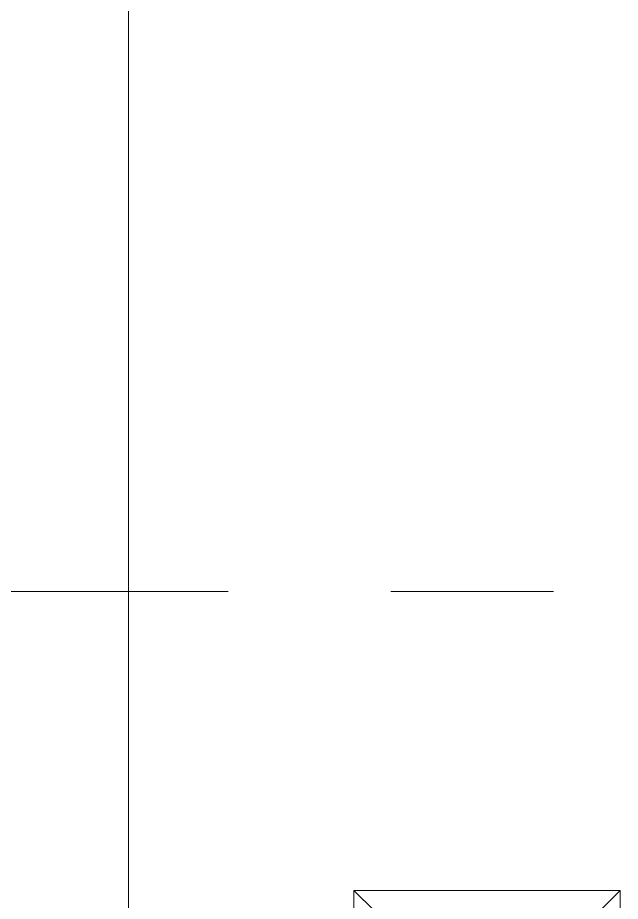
# Model space of a CAD drawing. Header units: millimetres. Extents: x -220592 to 404889, y -217665 to 38245.
# Drawn here: x -979.09 to -973.21, y -1305.31 to -1296.68 of the extents above; entities that cross this region are included whole.
import ezdxf

# ---------------------------------------------------------------- set-up
doc = ezdxf.new("R2010")
doc.units = ezdxf.units.MM
doc.linetypes.add('XKITLINE00', pattern=[0])
doc.layers.add('000 - 0_HIDE_OBJ_FRAMING_DEF_SUB_1', color=7, linetype='Continuous')
doc.layers.add('S-GRID', color=7, linetype='Continuous', lineweight=0)

# ---------------------------------------------------------------- blocks, each defined once
blk = doc.blocks.new('*A13471')
at = {"layer": '000 - 0_HIDE_OBJ_FRAMING_DEF_SUB_1', "color": 7, "linetype": 'XKITLINE00', "lineweight": 0}
blk.add_line((-166.903352, 103.570892), (-166.903352, 122.690788), dxfattribs=at)
blk = doc.blocks.new('*A13473')
at = {"layer": '000 - 0_HIDE_OBJ_FRAMING_DEF_SUB_1', "color": 7, "linetype": 'XKITLINE00', "lineweight": 0}
blk.add_line((-166.903362, 103.570891), (-166.90336, 122.690788), dxfattribs=at)
blk = doc.blocks.new('*A13529')
at = {"layer": 'S-GRID', "color": 7, "linetype": 'XKITLINE00', "lineweight": 0}
for p, q in [((-173.867349, 106.790805), (-165.929849, 106.790805)), ((-164.342349, 106.790805), (-162.754849, 106.790805))]:
    blk.add_line(p, q, dxfattribs=at)
blk = doc.blocks.new('*A14297')
at = {"layer": '000 - 0_HIDE_OBJ_FRAMING_DEF_SUB_1', "color": 7, "linetype": 'XKITLINE00', "lineweight": 0}
for p, q in [((-164.503449, 103.670869), (-164.703449, 103.870869)), ((-164.703449, 102.270869), (-164.703449, 103.870869)), ((-164.703449, 103.870869), (-162.103449, 103.870869)), ((-162.303449, 103.670869), (-162.103449, 103.870869)), ((-162.103449, 103.870869), (-162.103449, 102.270869)), ((-164.503449, 102.470869), (-164.703449, 102.270869)), ((-162.103449, 102.270869), (-162.303449, 102.470869)), ((-162.103449, 102.270869), (-164.703449, 102.270869))]:
    blk.add_line(p, q, dxfattribs=at)

msp = doc.modelspace()

# ---------------------------------------------------------------- block references
at = {"color": 7, "lineweight": 0}
for name in ['*A13471', '*A13473', '*A13529', '*A14297']:
    msp.add_blockref(name, (-811.109, -1409.08), dxfattribs=at)

doc.saveas('drawing.dxf')
